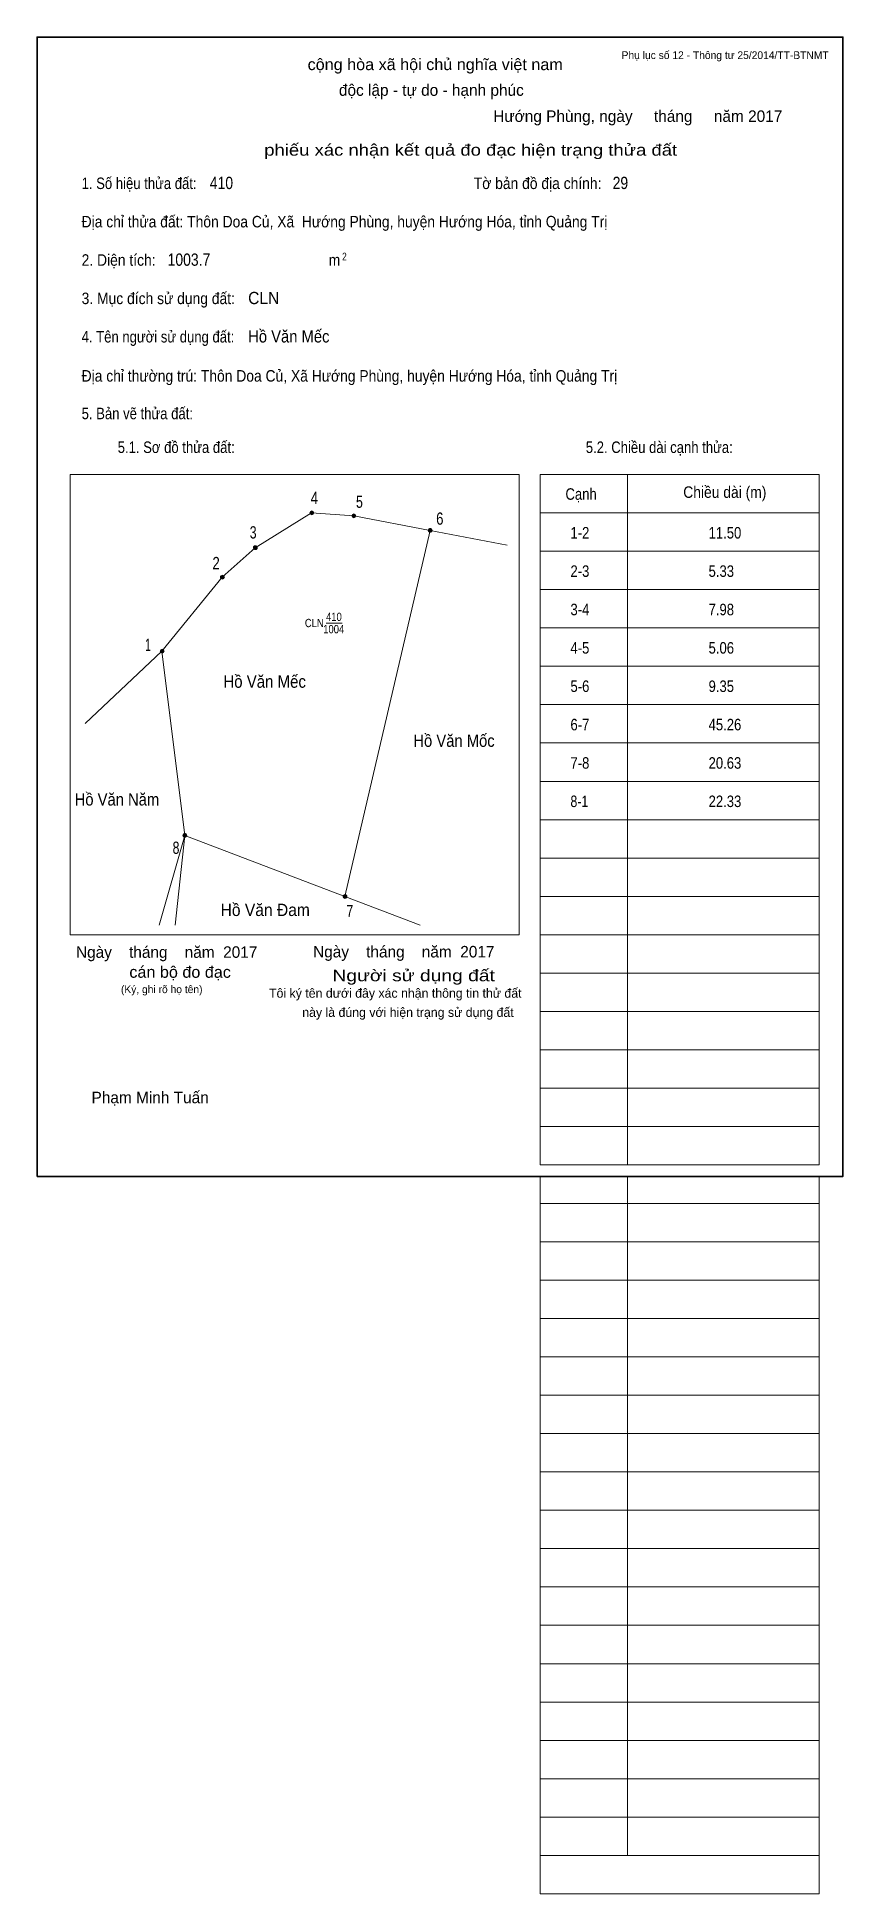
# Model space of a CAD drawing. Header units: centimetres. Extents: x 0 to 21, y -18.7 to 29.7.
import ezdxf
from ezdxf.enums import TextEntityAlignment as Align

# ---------------------------------------------------------------- set-up
doc = ezdxf.new("R2010")
doc.units = ezdxf.units.CM
doc.header["$LTSCALE"] = 0.12
for name, color, linetype in [('2', 7, 'Continuous'), ('3', 7, 'Continuous'), ('30', 7, 'Continuous'), ('34', 7, 'Continuous'), ('4', 7, 'Continuous'), ('5', 7, 'Continuous')]:
    doc.layers.add(name, color=color, linetype=linetype)
for name, color, linetype, lineweight in [('32', 7, 'Continuous', 13), ('6', 7, 'Continuous', 13), ('63', 7, 'Continuous', 13), ('7', 7, 'Continuous', 13)]:
    doc.layers.add(name, color=color, linetype=linetype, lineweight=lineweight)

msp = doc.modelspace()

# ---------------------------------------------------------------- hatches: boundary and pattern name
at = {"layer": '32'}
for points in [[(7.2093, 17.3, 1), (7.1093, 17.3, 1)], [(8.3028, 17.222, 1), (8.2028, 17.222, 1)], [(10.2929, 16.8453, 1), (10.1929, 16.8453, 1)], [(5.7389, 16.3927, 1), (5.6389, 16.3927, 1)], [(4.8793, 15.6239, 1), (4.7793, 15.6239, 1)], [(3.3071, 13.6924, 1), (3.2071, 13.6924, 1)], [(3.9005, 8.8938, 1), (3.8005, 8.8938, 1)], [(8.0733, 7.3, 1), (7.9733, 7.3, 1)]]:
    msp.add_hatch(color=256, dxfattribs=at).paths.add_polyline_path(points)

# ---------------------------------------------------------------- linework, layer by layer
for centre in [(7.1593, 17.3), (8.2528, 17.222), (10.2429, 16.8453), (5.6889, 16.3927), (4.8293, 15.6239), (3.2571, 13.6924), (3.8505, 8.8938), (8.0233, 7.3)]:
    msp.add_circle(centre, 0.05, dxfattribs=at)
at = {"layer": '6'}
for p, q in [((10.24, 16.84), (8.02, 7.3)), ((10.24, 16.84), (12.25, 16.46)), ((1.25, 11.81), (3.25, 13.69))]:
    msp.add_line(p, q, dxfattribs=at)
for points in [[(3.25, 13.69), (4.82, 15.62), (5.68, 16.39), (7.15, 17.3), (8.25, 17.22), (10.24, 16.84)], [(9.98, 6.55), (8.02, 7.3), (3.85, 8.89), (3.25, 13.69)], [(3.18, 6.55), (3.85, 8.89), (3.6, 6.55)]]:
    msp.add_lwpolyline(points, dxfattribs=at)
at = {"layer": '63'}
for p, q in [((0.86, 18.3), (12.56, 18.3)), ((0.86, 6.3), (0.86, 18.3)), ((12.56, 6.3), (12.56, 18.3)), ((13.11, 18.3), (20.38, 18.3)), ((13.11, 0.3), (13.11, 18.3)), ((15.39, 0.3), (15.39, 18.3)), ((20.38, 0.3), (20.38, 18.3)), ((13.11, 17.3), (20.38, 17.3)), ((13.11, 16.3), (20.38, 16.3)), ((13.11, 15.3), (20.38, 15.3)), ((13.11, 14.3), (20.38, 14.3)), ((13.11, 13.3), (20.38, 13.3)), ((13.11, 12.3), (20.38, 12.3)), ((13.11, 11.3), (20.38, 11.3)), ((13.11, 10.3), (20.38, 10.3)), ((13.11, 9.3), (20.38, 9.3)), ((13.11, 8.3), (20.38, 8.3)), ((13.11, 7.3), (20.38, 7.3)), ((0.86, 6.3), (12.56, 6.3)), ((13.11, 6.3), (20.38, 6.3)), ((13.11, 5.3), (20.38, 5.3)), ((13.11, 4.3), (20.38, 4.3)), ((13.11, 3.3), (20.38, 3.3)), ((13.11, 2.3), (20.38, 2.3)), ((13.11, 1.3), (20.38, 1.3)), ((13.11, 0.3), (20.38, 0.3)), ((13.11, -18.7), (13.11, 0)), ((15.39, -17.7), (15.39, 0)), ((20.38, -18.7), (20.38, 0)), ((13.11, -0.7), (20.38, -0.7)), ((13.11, -0.7), (20.38, -0.7)), ((13.11, -1.7), (20.38, -1.7)), ((13.11, -2.7), (20.38, -2.7)), ((13.11, -3.7), (20.38, -3.7)), ((13.11, -4.7), (20.38, -4.7)), ((13.11, -5.7), (20.38, -5.7)), ((13.11, -6.7), (20.38, -6.7)), ((13.11, -7.7), (20.38, -7.7)), ((13.11, -8.7), (20.38, -8.7)), ((13.11, -9.7), (20.38, -9.7)), ((13.11, -10.7), (20.38, -10.7)), ((13.11, -11.7), (20.38, -11.7)), ((13.11, -12.7), (20.38, -12.7)), ((13.11, -13.7), (20.38, -13.7)), ((13.11, -14.7), (20.38, -14.7)), ((13.11, -15.7), (20.38, -15.7)), ((13.11, -16.7), (20.38, -16.7)), ((13.11, -17.7), (20.38, -17.7)), ((13.11, -18.7), (20.38, -18.7))]:
    msp.add_line(p, q, dxfattribs=at)
at = {"layer": '63', "lineweight": 35}
msp.add_lwpolyline([(0, 0), (0, 29.7), (21, 29.7), (21, 0)], close=True, dxfattribs=at)
at = {"layer": '7'}
msp.add_line((7.53, 14.42), (7.95, 14.42), dxfattribs=at)

# ---------------------------------------------------------------- texts
at = {"layer": '2'}
for s, height, width, p in [('Hồ Văn Mếc', 0.3248, 0.9, (5.93, 12.74)), ('Hồ Văn Mốc', 0.32, 0.9, (10.865, 11.2)), ('Hồ Văn Năm', 0.32, 0.9, (2.08, 9.67)), ('Hồ Văn Đam', 0.32, 0.95, (5.945, 6.79))]:
    msp.add_text(s, height=height, dxfattribs=dict(at, width=width)).set_placement(p, align=Align.CENTER)
at = {"layer": '3', "width": 0.85}
msp.add_text('CLN', height=0.2165, dxfattribs=at).set_placement((7.47, 14.32), align=Align.RIGHT)
at = {"layer": '30'}
for s, width, p in [('1-2', 0.85, (13.9, 16.63)), ('11.50', 0.85, (17.5, 16.63)), ('2-3', 0.85, (13.9, 15.63)), ('5.33', 0.85, (17.5, 15.63)), ('3-4', 0.85, (13.9, 14.63)), ('7.98', 0.85, (17.5, 14.63)), ('4-5', 0.85, (13.9, 13.63)), ('5.06', 0.85, (17.5, 13.63)), ('5-6', 0.85, (13.9, 12.63)), ('9.35', 0.85, (17.5, 12.63)), ('6-7', 0.85, (13.9, 11.63)), ('45.26', 0.85, (17.5, 11.63)), ('7-8', 0.85, (13.9, 10.63)), ('20.63', 0.85, (17.5, 10.63)), ('8-1', 0.8, (13.9, 9.63)), ('22.33', 0.85, (17.5, 9.63))]:
    msp.add_text(s, height=0.3, dxfattribs=dict(at, width=width)).set_placement(p)
at = {"layer": '32'}
for s, width, p in [('4', 0.8, (7.225, 17.53)), ('5', 0.75, (8.4, 17.43)), ('3', 0.75, (5.63, 16.63)), ('6', 0.8, (10.495, 16.99)), ('2', 0.8, (4.665, 15.83)), ('1', 0.65, (2.89, 13.7)), ('8', 0.75, (3.62, 8.41)), ('7', 0.75, (8.15, 6.76))]:
    msp.add_text(s, height=0.32, dxfattribs=dict(at, width=width)).set_placement(p, align=Align.CENTER)
at = {"layer": '34'}
for s, width, p in [('410', 0.85, (4.5, 25.74)), ('29', 0.85, (15, 25.74)), ('1003.7', 0.85, (3.4, 23.74)), ('CLN', 0.95, (5.5, 22.74)), ('Hồ Văn Mếc', 0.9, (5.5, 21.74))]:
    msp.add_text(s, height=0.32, dxfattribs=dict(at, width=width)).set_placement(p)
at = {"layer": '4', "width": 0.85}
msp.add_text('410', height=0.2165, dxfattribs=at).set_placement((7.735, 14.48), align=Align.CENTER)
at = {"layer": '5', "width": 0.85}
msp.add_text('1004', height=0.2165, dxfattribs=at).set_placement((7.73, 14.16), align=Align.CENTER)
at = {"layer": '63', "width": 1.05}
msp.add_text('cộng hòa xã hội chủ nghĩa việt nam', height=0.3, dxfattribs=at).set_placement((10.375, 28.84), align=Align.CENTER)
at = {"layer": '63'}
for s, height, p in [('Phụ lục số 12 - Thông tư 25/2014/TT-BTNMT', 0.2, (20.63, 29.13)), ('Ngày    tháng    năm  2017', 0.3, (5.74, 5.7)), ('Ngày    tháng    năm  2017', 0.3, (11.92, 5.71)), ('(Ký, ghi rõ họ tên)', 0.2, (4.31, 4.78))]:
    msp.add_text(s, height=height, dxfattribs=at).set_placement(p, align=Align.RIGHT)
for s, height, p in [('độc lập - tự do - hạnh phúc', 0.3, (10.275, 28.17)), ('Hướng Phùng, ngày     tháng     năm 2017', 0.3, (15.655, 27.49)), ('Tôi ký tên dưới đây xác nhận thông tin thử đất', 0.24, (9.335, 4.66)), ('này là đúng với hiện trạng sử dụng đất', 0.24, (9.665, 4.16)), ('Phạm Minh Tuấn', 0.3, (2.945, 1.91))]:
    msp.add_text(s, height=height, dxfattribs=at).set_placement(p, align=Align.CENTER)
for s, width, p in [('phiếu xác nhận kết quả đo đạc hiện trạng thửa đất', 1.2, (16.68, 26.61)), ('cán bộ đo đạc', 1.05, (5.05, 5.18)), ('Người sử dụng đất', 1.25, (11.93, 5.09))]:
    msp.add_text(s, height=0.3, dxfattribs=dict(at, width=width)).set_placement(p, align=Align.RIGHT)
for s, height, width, p in [('1. Số hiệu thửa đất:', 0.3, 0.85, (1.16, 25.74)), ('Tờ bản đồ địa chính:', 0.3, 0.9, (11.38, 25.74)), ('Địa chỉ thửa đất: Thôn Doa Củ, Xã  Hướng Phùng, huyện Hướng Hóa, tỉnh Quảng Trị', 0.3, 0.9, (1.16, 24.74)), ('2. Diện tích:', 0.3, 0.9, (1.16, 23.74)), ('m', 0.3, 0.9, (7.6, 23.74)), ('2', 0.2, 0.8, (7.95, 23.88)), ('3. Mục đích sử dụng đất:', 0.3, 0.9, (1.16, 22.74)), ('4. Tên người sử dụng đất:', 0.3, 0.85, (1.16, 21.74)), ('Địa chỉ thường trú: Thôn Doa Củ, Xã Hướng Phùng, huyện Hướng Hóa, tỉnh Quảng Trị', 0.3, 0.9, (1.16, 20.72)), ('5. Bản vẽ thửa đất:', 0.3, 0.85, (1.16, 19.74)), ('5.1. Sơ đồ thửa đất:', 0.3, 0.85, (2.1, 18.86)), ('5.2. Chiều dài cạnh thửa:', 0.3, 0.85, (14.3, 18.86)), ('Cạnh', 0.3, 0.85, (13.77, 17.64)), ('Chiều dài (m)', 0.3, 0.9, (16.84, 17.69))]:
    msp.add_text(s, height=height, dxfattribs=dict(at, width=width)).set_placement(p)

doc.saveas('drawing.dxf')
